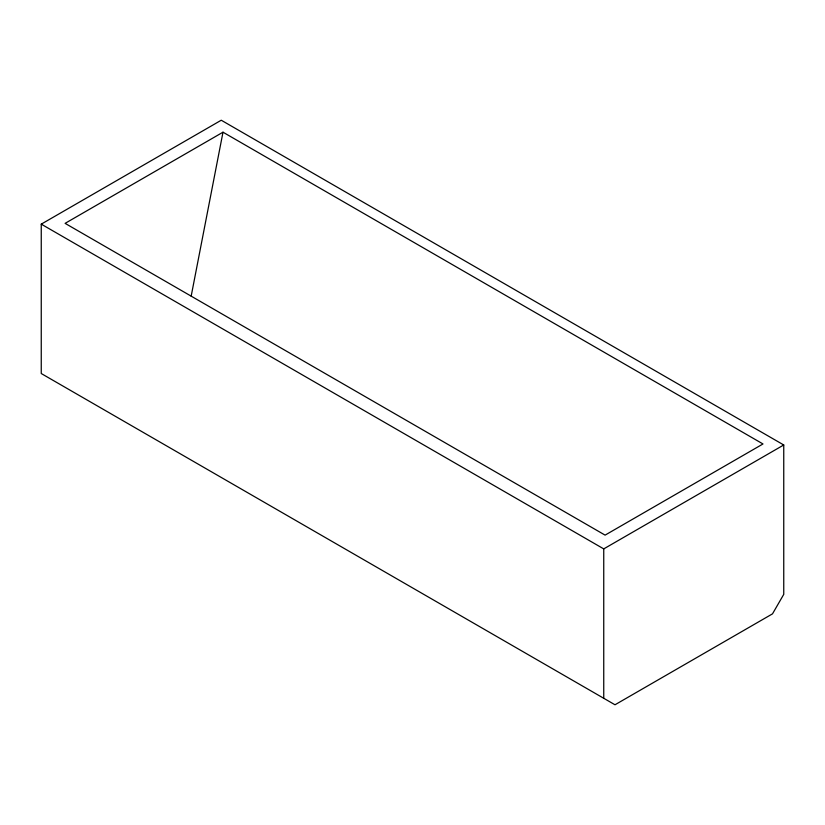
<?xml version="1.0" encoding="UTF-8"?>
<svg xmlns="http://www.w3.org/2000/svg" width="825" height="825" viewBox="0 0 825 825"><rect width="100%" height="100%" fill="white"/><g stroke="black" fill="none" stroke-linecap="round" stroke-linejoin="round"><path stroke-width="1.24" d="M191.173 296.154L222.998 132.196L762.991 443.963L605.096 535.126L65.103 223.358L222.998 132.196M41.25 224.142L221.255 120.223L783.75 444.974L783.75 594.361L772.499 613.852L614.996 704.777L41.25 373.529L41.25 224.142L603.745 548.893L783.75 444.974M603.745 548.893L603.745 698.29"/></g></svg>
